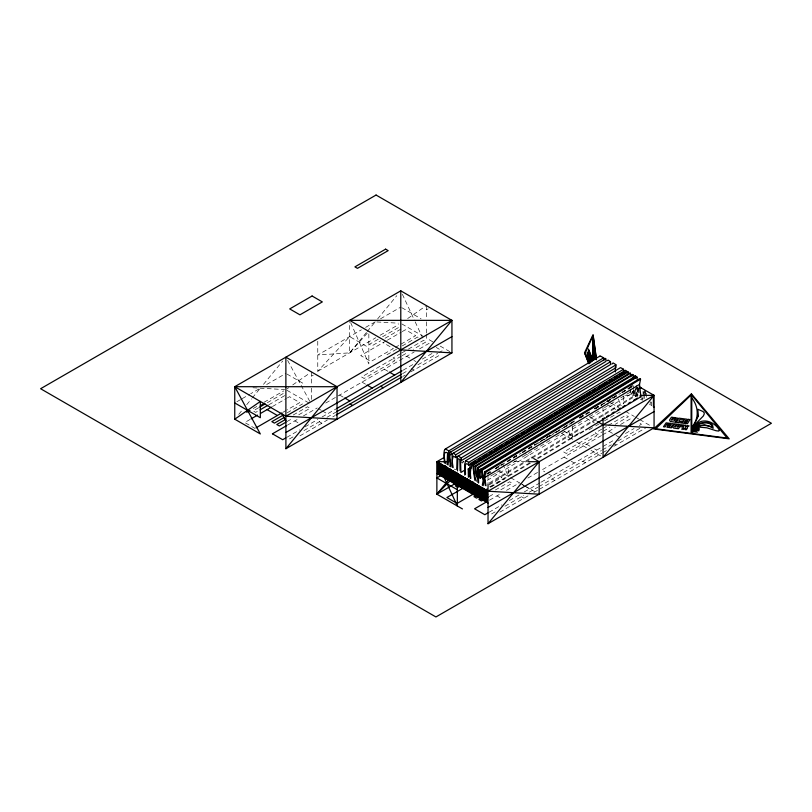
<?xml version="1.0" encoding="UTF-8"?>
<svg xmlns="http://www.w3.org/2000/svg" width="812" height="812" viewBox="0 0 812 812"><rect width="100%" height="100%" fill="white"/><g stroke="black" fill="none" stroke-linecap="round" stroke-linejoin="round"><path stroke-width="0.61" stroke-dasharray="4.06 3.04" d="M489.23 483.982L637.542 394.815L638.8 388.258M489.443 482.835L636.679 394.317L637.988 387.497L633.664 390.095M238.748 414.343L242.737 409.502M246.736 404.65L251.527 398.844M252.329 397.87L260.317 388.187L250.725 393.718M263.504 384.309L282.677 361.056M366.435 332.504L349.657 352.844L317.766 355.017L361.37 329.834M367.227 331.529L375.215 321.846L398.347 323.186M377.621 318.933L396.784 295.69M462.434 463.175L464.038 461.236M367.247 333.214L349.657 352.844L349.657 321.522M317.766 341.263L317.766 371.257L349.657 336.604L368.841 347.678M286.859 388.989L288.828 387.628M292.756 384.898L309.484 373.317M407.665 318.558L425.376 306.286M461.338 462.759L463.5 461.46M498 466.595L502.323 463.997M513.154 457.491L517.488 454.882M528.308 448.376L534.803 444.468M546.709 437.313L549.957 435.364M579.189 417.784L583.523 415.186M594.343 408.68L598.677 406.071M609.497 399.565L615.993 395.657M627.909 388.501L632.233 385.893M486.713 473.589L491.037 470.99M495.371 468.382L502.953 463.835M507.277 461.226L518.107 454.72M522.431 452.111L560.321 429.335M564.655 426.736L575.485 420.22M579.809 417.622L590.639 411.116M594.973 408.507L602.545 403.95M606.879 401.351L617.699 394.845M622.033 392.237L627.443 388.978M495.168 468.747L505.988 462.241M507.074 461.581L521.152 453.126M522.228 452.477L535.22 444.661M540.63 441.413L550.374 435.557M555.794 432.299L562.29 428.391M563.366 427.741L569.862 423.834M570.948 423.184L575.272 420.586M579.606 417.977L583.94 415.379M594.76 408.872L601.256 404.965M602.342 404.315L605.59 402.356M606.676 401.707L620.744 393.252M621.83 392.602L632.649 386.086L631.898 385.375M486.753 474.147L491.077 471.539M495.411 468.94L502.993 464.383M507.317 461.774L518.147 455.268M522.471 452.66L536.549 444.205M537.635 443.555L562.533 428.584M563.609 427.934L575.525 420.768M579.849 418.17L590.679 411.664M595.013 409.055L602.585 404.498M606.919 401.899L617.739 395.393M622.073 392.785L632.903 386.279M490.763 476.005L500.507 470.148M507.003 466.25L517.823 459.734M522.157 457.136L550.303 440.216M555.712 436.957L566.543 430.451M571.952 427.193L581.697 421.337M589.279 416.779L599.023 410.923M604.432 407.675L615.252 401.158M620.672 397.91L632.578 390.745M487.301 480.318L633.451 392.45L633.401 389.933M489.737 486.824L529.789 462.749M537.371 458.191L579.585 432.806M530.449 463.134L489.311 487.86L504.668 478.918M538.031 458.577L579.169 433.841M236.881 401.717L241.144 399.25M242.209 398.641L249.66 394.338M266.701 384.492L285.875 373.429M365.633 327.378L375.215 321.846M380.544 318.771L400.783 307.088M253.242 408.507L258.683 405.371M264.123 402.234L283.703 390.927M317.766 371.257L375.763 337.772M380.117 335.265L398.611 324.587M311.453 376.179L313.28 375.124M426.361 309.839L428.188 308.783M258.622 407.725L253.141 410.882L255.699 412.364L258.987 410.466M267.392 402.661L283.835 393.16M378.159 339.284L369.389 344.349L371.947 345.831L380.716 340.766M382.543 336.757L400.083 326.627M268.853 404.772L286.392 394.642M385.101 338.239L402.64 328.109M250.096 419.449L244.767 422.524L254.998 428.431M272.477 406.528L286.332 398.53M287.397 397.91L289.529 396.682L299.76 402.59L286.971 409.969M386.279 340.807L360.711 355.585L370.942 361.492L393.323 348.571L383.091 342.664M387.344 340.198L401.199 332.199M402.265 331.58L405.462 329.733L415.693 335.64L399.707 344.867M282.708 412.435L285.905 410.588M395.444 347.333L398.641 345.486M386.948 354.753L396.814 349.058M402.295 345.892L417.642 337.031L420.2 338.502M287.194 412.79L302.551 403.929M293.233 415.013L307.494 406.782L310.052 408.263L297.994 415.226M400.722 353.545L393.038 357.97L395.606 359.452L401.087 356.285M401.818 352.905L407.299 349.749M408.395 349.109L423.742 340.248L426.3 341.73L413.146 349.322M287.022 421.55L292.503 418.383M402.184 355.656L407.665 352.489M287.377 425.204L299.1 418.434M303.363 415.967L317.218 407.969M325.744 403.046L414.191 351.972M419.52 348.886L429.112 343.354M286.951 437.262L299.74 429.873M305.068 426.797L317.857 419.418M322.12 416.952L335.975 408.954M403.117 370.191L413.775 364.04M422.291 359.107L432.948 352.956M292.99 436.917L288.605 439.444L290.31 440.429M303.952 430.583L321.491 420.454M326.972 417.297L335.742 412.232M402.61 373.621L408.091 370.455M417.957 364.761L437.688 353.372M438.784 352.733L442.073 350.835M299.932 435.861L327.337 420.037M332.818 416.871L335.011 415.602M402.975 376.362L405.168 375.103M410.649 371.937L441.342 354.215M579.555 417.652L590.517 411.319M594.902 408.791L604.767 403.097M487.393 474.127L491.656 471.67M489.098 484.957L501.887 477.578L494.721 473.437M579.463 432.786L573.069 436.48L563.863 431.162M589.076 429.741L594.557 426.574M595.653 425.935L598.941 424.037M604.422 420.88L619.769 412.019L622.327 413.491M495.361 489.991L509.611 481.77L512.169 483.241L500.111 490.204M601.743 429.162L595.166 432.958L597.723 434.43L602.108 431.903M602.839 428.523L607.224 425.995M608.32 425.366L625.859 415.236L628.417 416.708L615.263 424.311M489.149 496.538L494.63 493.371M603.204 431.273L609.782 427.467M489.494 500.182L501.227 493.422M506.556 490.336L519.345 482.957M527.871 478.035L539.594 471.264M601.408 435.577L541.726 470.036L544.801 471.813M602.474 434.958L615.252 427.569M620.581 424.493L631.239 418.342M489.068 512.25L501.867 504.861M509.327 500.557L519.984 494.406M524.247 491.94L540.234 482.714M541.299 482.095L602.047 447.016M603.113 446.407L614.836 439.637M625.484 433.476L634.01 428.553M639.338 425.478L641.47 424.25L638.405 422.473M495.107 511.895L490.722 514.432L492.427 515.417M504.973 506.201L523.618 495.442M529.099 492.275L537.869 487.22M538.965 486.581L601.448 450.508M602.545 449.878L611.314 444.814M617.891 441.017L639.815 428.35M499.857 512.108L529.465 495.026M533.849 492.488L538.234 489.961M539.33 489.321L601.814 453.248M602.91 452.619L607.295 450.081M613.872 446.285L645.662 427.934M625.372 395.353L639.095 395.363M514.209 461.693L526.683 461.703M253.009 387.76L284.657 389.598M455.979 469.64L454.284 469.092M624.925 390.278L625.575 390.653M640.465 399.25L641.115 399.626M649.529 404.488L650.179 404.863L650.179 402.508M607.214 400.803L610.441 402.671M611.517 403.29L619.059 407.644M625.565 411.4L634.334 416.465M635.431 417.094L638.719 418.992M639.815 419.621L651.874 426.584M607.589 404.721L615.77 409.441M401.849 307.697L421.032 318.781M589.918 417.206L596.495 421.002M586.244 418.241L594.414 422.961M608.868 431.263L614.999 434.806M616.024 435.394L619.089 437.171M613.507 443.545L616.064 445.017M401.849 323.947L424.229 336.868M432.755 341.791L426.361 338.096L426.361 334.351M440.216 346.095L450.873 352.256M436.277 347.485L439.343 349.262M586.487 444.194L590.578 446.549M594.668 448.914L596.718 450.102M561.498 433.293L572.379 439.576L572.379 424.574M576.764 442.104L586.629 447.798M591.014 450.335L600.88 456.029M406.741 356.285L409.806 358.051M413.897 360.416L415.937 361.594M582.813 461.267L585.371 462.738M411.379 368.557L413.937 370.039M564.117 457.115L567.182 458.892M571.272 461.246L574.338 463.023M384.36 369.206L388.451 371.571M524.907 453.472L532.581 457.907M548.892 474.167L551.957 475.944M552.119 478.989L554.677 480.46M361.99 382.137L366.08 384.492M498.771 470.879L508.464 476.471L508.464 466.474M510.657 477.74L519.426 482.805M520.522 483.434L523.811 485.332M524.907 485.962L535.869 492.295M522.42 484.734L525.486 486.5M526.511 487.098L529.576 488.865M521.426 496.711L523.984 498.182M339.609 395.058L343.699 397.413M286.94 374.038L305.058 384.502M496.974 495.888L500.04 497.654M286.94 390.288L309.321 403.209M318.253 408.568L321.319 410.334M322.344 410.933L327.449 413.876M319.299 421.722L321.856 423.204M294.847 420.9L297.913 422.666M632.203 391.739L633.451 392.45M636.679 394.317L637.542 394.815M287.621 360.406L309.707 401.219M402.387 294.289L414.658 320.72M415.196 321.867L422.666 337.954M618.257 399.057L621.322 405.695M568.278 430.715L572.379 439.576M502.831 464.291L508.464 476.471M350.672 322.648L368.841 363.918L368.841 333.935M630.396 386.583L630.741 387.436M602.981 407.624L603.032 416.211M488.022 475.223L488.032 482.602M651.478 402.082L651.478 405.614L650.828 405.239L650.828 401.717M646.291 393.221L646.291 397.921M645.641 390.501L645.641 397.545M645.002 391.303L645.002 396.002M644.352 389.75L644.352 393.282M644.352 394.449L644.352 399.149M643.703 391.729L643.703 398.773M643.053 391.354L643.053 393.708M643.053 394.876L643.053 399.575M642.404 398.022L642.404 400.377M641.764 397.657L641.764 400.001M639.166 388.522L639.166 396.012M638.526 388.735L638.526 395.779M637.877 387.192L637.877 395.414M637.227 387.994L637.227 397.383M636.578 385.264L636.578 397.007M635.928 386.065L635.928 396.642L635.288 396.266L635.288 389.222M634.639 390.014L634.639 395.891L633.989 395.515L633.989 389.648M633.34 385.751L633.34 389.273M633.34 390.44L633.34 395.139L632.69 394.764L632.69 391.242M632.69 383.02L632.69 386.542M632.051 392.044L632.051 394.399L631.401 394.023L631.401 391.668M631.401 383.447L631.401 386.979M630.751 388.948L630.751 393.647L630.102 393.272L630.102 389.75M623.372 396.388L623.372 403.879M426.361 305.606L426.361 318.253M426.361 321.856L426.361 333.103M311.453 371.947L311.453 384.594M311.453 388.197L311.453 399.443M392.267 359.259L361.573 376.971L364.131 378.453L394.825 360.731L392.267 359.259M594.394 434.237L563.701 451.959L566.258 453.441L596.952 435.719L594.394 434.237"/><path stroke-width="1.22" d="M448.092 465.063L448.833 450.873L445.504 449.066L444.367 450.345L443.941 452.934L444.377 462.931M590.334 362.771L590.689 360.883L590.354 360.01L590.019 361.817L590.182 359.442L589.837 358.579L589.461 360.467L589.299 357.189L588.852 359.269L589.786 362.771M585.665 429.934L640.871 396.743L639.531 384.421L640.556 379.133L639.694 378.636L484.886 471.711L483.485 478.968L482.226 470.168L481.567 469.793L636.375 376.717L637.034 377.103L637.075 379.042M483.15 485.698L484.409 479.141L485.322 485.434M482.308 485.119L483.181 480.562L481.892 475.761L481.567 469.793M485.982 485.82L484.723 477.497L485.738 472.208L640.556 379.133M590.598 362.599L590.882 361.289M604.534 358.985C605.498 356.884 606.473 360.569 605.843 361.482L451.036 454.558C447.869 453.928 451.99 465.134 450.457 466.788M634.466 376.281C634.974 374.484 636.517 376.869 635.755 377.874M611.842 364.111L613.08 362.954L614.958 364.03L615.943 364.882L616.003 367.643L461.196 460.719L460.536 460.14L460.901 472.462L465.235 469.854M447.057 464.413L447.564 452.873C442.347 449.828 444.743 460.708 445.402 463.449M470.838 478.319C469.681 471.001 471.173 467.651 472.026 464.21L626.834 371.135L625.402 370.292L470.584 463.368L469.965 466.941L470.189 478.187M691.763 426.99C699.436 418.901 698.604 406.294 691.763 397.961M285.905 448.721L337.031 386.715L285.875 357.178L285.905 448.721L451.939 352.865L451.939 320.375L400.783 290.838L234.749 386.695L234.749 419.185L260.327 433.953L234.749 386.695L337.031 386.715L337.031 419.205L285.905 416.231L234.749 386.695M451.939 352.865L400.813 349.891L349.657 320.354L451.939 320.375L400.813 382.381L400.783 290.838M462.454 508.941L436.876 494.173L454.446 472.858M488.032 483.84L488.032 523.71L539.158 461.703L533.677 458.536M639.166 386.766L654.066 395.363L603.072 457.298L603.042 418.667M607.244 360.701L608.137 360.112L610.502 361.736L610.563 364.497L455.755 457.572L453.208 456.05L452.375 459.805A65.325 36.763 59 0 0 452.457 463.419L453.157 467.59M599.5 356.519L600.312 356.001L603.641 357.808L603.702 360.579M448.102 461.683L436.876 461.683L436.876 494.173L457.339 473.497L457.339 505.988L436.876 461.683L444.489 457.288M623.596 372.028L623.535 369.267L620.52 367.633L465.712 460.708L464.687 464.17L464.819 475.132M234.749 419.185L260.327 401.463L260.327 417.713L234.749 402.945M445.067 449.178L599.875 356.103M448.833 450.873L603.641 357.808M451.036 454.558L450.975 451.827L605.782 358.752M455.755 457.572L455.694 454.811L610.502 361.736M461.196 460.719L461.135 457.958L615.943 364.882M470.95 463.804L468.747 465.083L468.727 462.343L623.535 369.267M473.112 462.495L475.284 461.196M478.532 459.247L480.694 457.938M482.856 456.638L486.104 454.69M489.352 452.731L491.514 451.431M494.762 449.483L496.934 448.183M499.096 446.874L502.344 444.925M505.592 442.976L507.754 441.667M511.002 439.718L513.174 438.419M515.336 437.12L518.584 435.161M521.832 433.212L523.994 431.913M527.242 429.954L535.9 424.747M538.072 423.448L541.32 421.499M543.482 420.19L552.14 414.983M554.312 413.684L557.56 411.735M559.722 410.436L568.38 405.229M570.552 403.919L573.8 401.97M575.962 400.671L584.62 395.464M586.782 394.155L590.03 392.206M593.278 390.257L595.45 388.958M598.698 386.999L600.86 385.7M603.022 384.401L606.27 382.442M609.518 380.493L611.69 379.194M614.938 377.235L617.1 375.936M619.262 374.637L622.51 372.678M474.827 480.308L472.685 464.657L627.493 371.581L628.183 371.987L628.386 374.302M472.685 464.657L473.376 465.053L628.183 371.987M468.392 477.263L468.209 469.001L470.381 467.692M469.031 476.471L468.879 469.377L471.041 468.077M477.913 482.409L477.842 479.161L476.005 475.223L475.01 465.997L629.818 372.931L630.508 373.327L630.782 376.758M475.01 465.997L475.7 466.403L630.508 373.327M475.7 466.403L476.502 474.046L477.791 476.928L477.588 467.499L632.406 374.423L633.076 374.809L633.127 377.336M478.593 483.008L478.258 467.885L633.076 374.809M482.419 476.745L480.257 478.045C479.1 473.528 480.968 471.924 480.907 469.123L635.715 376.047M482.226 470.168L637.034 377.103M480.257 478.045L479.587 477.669L481.76 476.36M484.723 477.497L639.531 384.421M602.321 419.144L604.483 417.835M606.655 416.536L608.817 415.236M612.065 413.288L614.227 411.978M617.475 410.03L620.723 408.081M622.895 406.771L625.057 405.472M628.305 403.523L630.467 402.224M633.715 400.265L636.963 398.316M580.255 433.192L583.503 431.243M246.716 412.283L249.984 410.395M260.327 405.695L263.991 403.574M259.718 407.086L265.199 403.919M260.084 409.827L267.757 405.401M251.162 418.83L257.556 415.145M260.753 413.298L271.411 407.137M256.064 427.812L281.642 413.044M282.809 415.318L271.847 421.651L274.405 423.123L284.271 417.429M285.905 416.231L451.939 320.375M285.56 419.439L276.79 424.503L279.348 425.985L285.925 422.179M272.456 433.811L286.311 425.813M285.905 432.481L451.939 336.625M285.885 437.881L282.688 439.718L272.467 433.821M337.041 408.345L402.052 370.8M336.838 411.603L401.514 374.251M336.107 414.973L401.879 377.001M450.721 469.935L436.876 477.923L457.339 489.737M436.876 494.173L465.154 477.842M467.326 478.907L455.268 485.87L457.826 487.352L469.884 480.389M469.275 484.591L446.894 497.512L457.126 503.42L482.704 488.651M470.341 483.972L473.538 482.125M487.129 489.037L473.975 496.639L476.532 498.111L487.494 491.788M439.312 461.825L436.876 461.683L488.032 491.219L654.066 395.363L654.066 427.853L488.032 523.71M487.687 494.427L478.918 499.492L481.475 500.963L488.053 497.167M487.362 501.42L474.573 508.799L484.805 514.707L488.002 512.859M488.032 507.459L654.066 411.603M470.584 463.368L472.026 464.21M641.115 387.882L640.465 388.095L640.465 387.507M473.142 484.5L473.792 484.287M474.431 484.074L475.081 483.861L475.081 495.604L474.431 495.229L474.431 483.485L475.081 483.861M447.158 467.265L445.849 466.88L445.027 465.418M465.712 460.708L468.727 462.343M640.343 395.363L654.066 395.363M527.932 461.703L539.158 461.703L539.158 494.193L488.032 491.219M654.066 427.853L603.072 424.808L597.591 421.641M691.763 427.366L699.041 428.31L699.041 428.868L691.763 427.914M691.763 428.36L699.102 429.325L691.733 428.797M691.763 429.264L699.041 430.654L691.763 429.7M691.763 430.137L692.849 431.223L693.824 431.345L693.164 430.36L694.839 430.543L697.356 432.167L694.158 431.74L691.763 432.461M455.268 472.229L456.07 472.432M654.066 407.106L653.416 406.731L653.416 394.987M389.476 372.16L394.591 375.114M380.686 386.279L383.244 387.76M367.105 385.081L372.211 388.034M344.724 398.002L349.83 400.955M349.992 404L352.55 405.482M436.876 461.795L437.526 462.17L437.526 473.914L436.876 473.538M454.365 471.894L453.715 471.518L453.715 483.262L454.365 483.637L454.365 471.894L453.208 470.615M488.032 491.331L487.383 490.966L487.383 502.709L488.032 503.075M470.31 485.19L479.506 490.499M267.158 409.613L277.379 415.511M640.211 396.357L640.871 396.743M477.588 467.499L478.258 467.885M484.886 471.711L485.738 472.208M468.209 469.001L468.879 469.377M449.848 468.879L450.508 469.265M456.862 472.939L457.521 473.325M464.87 477.568L465.53 477.953M468.443 479.628L469.103 480.014M481.871 487.393L482.734 487.89M485.403 489.433L486.063 489.819M461.135 457.958L458.272 456.029L457.034 457.176L456.78 469.285M468.747 465.083C463.368 459.47 465.814 472.696 465.459 474.33M455.694 454.811L453.329 453.187L452.122 454.547L452.152 467.154M480.907 469.123C477.771 467.874 480.471 476.461 479.587 477.669M450.975 451.827C446.864 451.634 451.401 463.896 449.787 466.352M449.828 469.864L450.477 470.828M451.127 471.782L451.766 472.746M452.416 473.711L453.066 474.665M453.715 475.629L454.365 476.593M455.004 477.547L455.654 478.512M456.303 479.476L456.953 480.44M476.309 481.151L474.584 475.548L473.376 465.053M281.947 413.947L285.905 420.809M592.74 359.665L592.364 358.701L591.978 361.066L591.562 356.701L590.994 359.726L591.786 361.726M588.994 363.776L584.975 353.555L593.014 335.65L593.014 360.386M588.68 363.461L584.498 352.855L593.085 334.615L596.343 358.122M595.988 359.198L594.536 352.875L594.668 359.757M596.414 359.787L593.166 336.036L593.166 360.335M593.166 338.878L594.435 358.681M615.344 367.075L615.445 371.886M460.11 470.686L459.866 459.622L458.993 459.013A1.827 1.025 59 0 0 457.856 459.084L457.471 470.909M639.815 387.141L639.815 388.309M588.324 354.803L588.274 355.9L587.492 353.9L587.106 355.96L587.34 352.317L588.324 354.803M589.685 355.098L590.811 359.259L590.436 355.148L591.217 357.118L591.359 356.163L590.222 353.281L589.685 355.098M588.68 358.742L588.548 359.645L588.04 358.346L588.598 355.514L588.68 358.742M587.776 355.646L587.858 357.899L587.776 355.646M670.458 423.407L670.245 424.595L666.784 424.148L665.079 426.97L663.485 426.757L666.144 422.839L670.458 423.407M589.431 351.271L589.268 353.646L589.613 351.84L589.938 352.712L589.39 355.636L588.314 352.895L588.548 349.018L588.72 352.296L589.096 350.408L589.431 351.271M698.391 415.876L693.418 426.178L703.334 415.988L704.197 414.069L704.197 412.729L702.948 411.501L697.823 409.258L698.391 415.876M676.467 421.012L675.888 422.24L681.43 422.961L682.07 421.722L678.822 421.306L679.776 419.591L683.186 420.037L683.805 418.799L678.822 418.15L677.218 421.113L676.467 421.012M672.021 426.645L671.463 427.802L669.2 427.508L671.656 423.58L673.879 423.925L671.392 426.564L672.021 426.645M688.241 419.357L686.556 422.473L684.283 422.179L685.805 420.261L685.805 420.849L687.155 420.677L687.155 419.236L684.729 418.921L682.232 423.062L687.429 423.742L689.916 419.581L688.241 419.357M685.612 425.356L685.226 427L687.378 425.589L689.083 425.904L687.094 427.132L687.531 427.954L686.353 429.741L685.105 429.578L685.836 428.594L685.399 428.036L683.501 429.375L681.654 429.132L683.592 427.894L682.922 427.051L684.212 425.173L685.612 425.356M668.032 425.336L666.926 427.213L668.428 427.406L669.626 425.539L668.032 425.336M675.351 417.693L673.787 420.281L674.63 420.383L676.132 417.906L677.584 418.139L675.158 422.138L670.397 421.519L669.504 420.129L671.453 417.175L673.158 417.398L671.351 420.017L672.184 420.129L673.858 417.49L675.351 417.693M678.629 424.392L677.076 426.98L677.908 427.092L679.421 424.605L680.862 424.838L678.517 428.726L673.595 428.076L672.783 426.828L674.731 423.874L676.437 424.097L674.63 426.716L675.472 426.828L677.137 424.199L678.629 424.392M683.247 425.153L682.131 426.939L680.476 426.726L681.704 424.869L683.247 425.153M719.402 430.167L718.793 431.091L716.133 430.746L706.826 427.802L696.605 426.929C701.883 424.686 708.45 424.879 713.18 428.3L712.56 424.96C707.831 420.342 700.37 422.687 695.184 425.315C702.553 417.043 714.438 421.641 719.402 430.167M690.616 395.454L655.69 428.756L691.103 433.375L691.103 395.038L690.616 395.454M691.418 393.85L653.63 428.969L729.206 438.835L691.418 393.85M696.016 426.422L694.483 427.335L693.072 427.153C698.381 424.402 705.181 420.92 710.957 424.3L712.337 426.97L704.471 424.798L696.016 426.422M376.068 195.042L40.6 388.725L435.932 616.958L771.4 423.275L376.068 195.042M385.609 249.152L354.915 266.874L357.473 268.346L388.166 250.624L385.609 249.152M312.092 296.004L289.711 308.925L299.943 314.833L322.323 301.912L312.092 296.004M727.136 438.074L691.763 433.466L691.763 395.119L727.136 438.074M438.815 462.921L438.175 462.546L438.175 474.289L438.815 474.665L438.815 462.921M440.114 463.672L439.465 463.297L439.465 475.04L440.114 475.416L440.114 463.672M441.413 464.413L440.764 464.038L440.764 475.781L441.413 476.157L441.413 464.413M442.702 465.164L442.053 464.789L442.053 476.532L442.702 476.908L442.702 465.164M444.002 465.915L443.352 465.54L443.352 477.283L444.002 477.659L444.002 465.915M445.291 466.656L444.651 466.281L444.651 478.024L445.291 478.4L445.291 466.656M446.59 467.407L445.94 467.032L445.94 478.775L446.59 479.151L446.59 467.407M447.889 468.159L447.239 467.783L447.239 479.527L447.889 479.902L447.889 468.159M449.178 468.9L448.528 468.524L448.528 480.268L449.178 480.643L449.178 468.9M450.477 469.651L449.828 469.275L449.828 481.019L450.477 481.394L450.477 469.651M451.766 470.402L451.127 470.026L451.127 481.77L451.766 482.145L451.766 470.402M453.066 471.143L452.416 470.767L452.416 482.511L453.066 482.886L453.066 471.143M455.654 472.645L455.004 472.269L455.004 484.013L455.654 484.388L455.654 472.645M456.953 473.386L456.303 473.02L456.303 484.754L456.953 485.129L456.953 473.386M458.242 474.137L457.603 473.761L457.603 485.505L458.242 485.88L458.242 474.137M459.541 474.888L458.892 474.512L458.892 486.256L459.541 486.632L459.541 474.888M460.84 475.629L460.191 475.264L460.191 486.997L460.84 487.373L460.84 475.629M462.129 476.38L461.48 476.005L461.48 487.748L462.129 488.124L462.129 476.38M463.429 477.131L462.779 476.756L462.779 488.499L463.429 488.875L463.429 477.131M464.718 477.872L464.078 477.507L464.078 489.24L464.718 489.616L464.718 477.872M466.017 478.623L465.367 478.248L465.367 489.991L466.017 490.367L466.017 478.623M467.316 479.374L466.667 478.999L466.667 490.742L467.316 491.118L467.316 479.374M468.605 480.115L467.956 479.75L467.956 491.483L468.605 491.859L468.605 480.115M469.904 480.866L469.255 480.491L469.255 492.234L469.904 492.61L469.904 480.866M471.193 481.617L470.554 481.242L470.554 492.985L471.193 493.361L471.193 481.617M472.493 482.358L471.843 481.993L471.843 493.726L472.493 494.102L472.493 482.358M473.792 483.11L473.142 482.734L473.142 494.478L473.792 494.853L473.792 483.11M476.38 484.602L475.73 484.236L475.73 495.98L476.38 496.345L476.38 484.602M477.669 485.353L477.03 484.977L477.03 496.721L477.669 497.096L477.669 485.353M478.968 486.104L478.319 485.728L478.319 497.472L478.968 497.847L478.968 486.104M480.268 486.845L479.618 486.479L479.618 498.223L480.268 498.588L480.268 486.845M481.557 487.596L480.907 487.22L480.907 498.964L481.557 499.339L481.557 487.596M482.856 488.347L482.206 487.971L482.206 499.715L482.856 500.09L482.856 488.347M484.145 489.088L483.505 488.722L483.505 500.466L484.145 500.831L484.145 489.088M485.444 489.839L484.794 489.463L484.794 501.207L485.444 501.583L485.444 489.839M486.743 490.59L486.094 490.215L486.094 501.958L486.743 502.334L486.743 490.59"/></g></svg>
